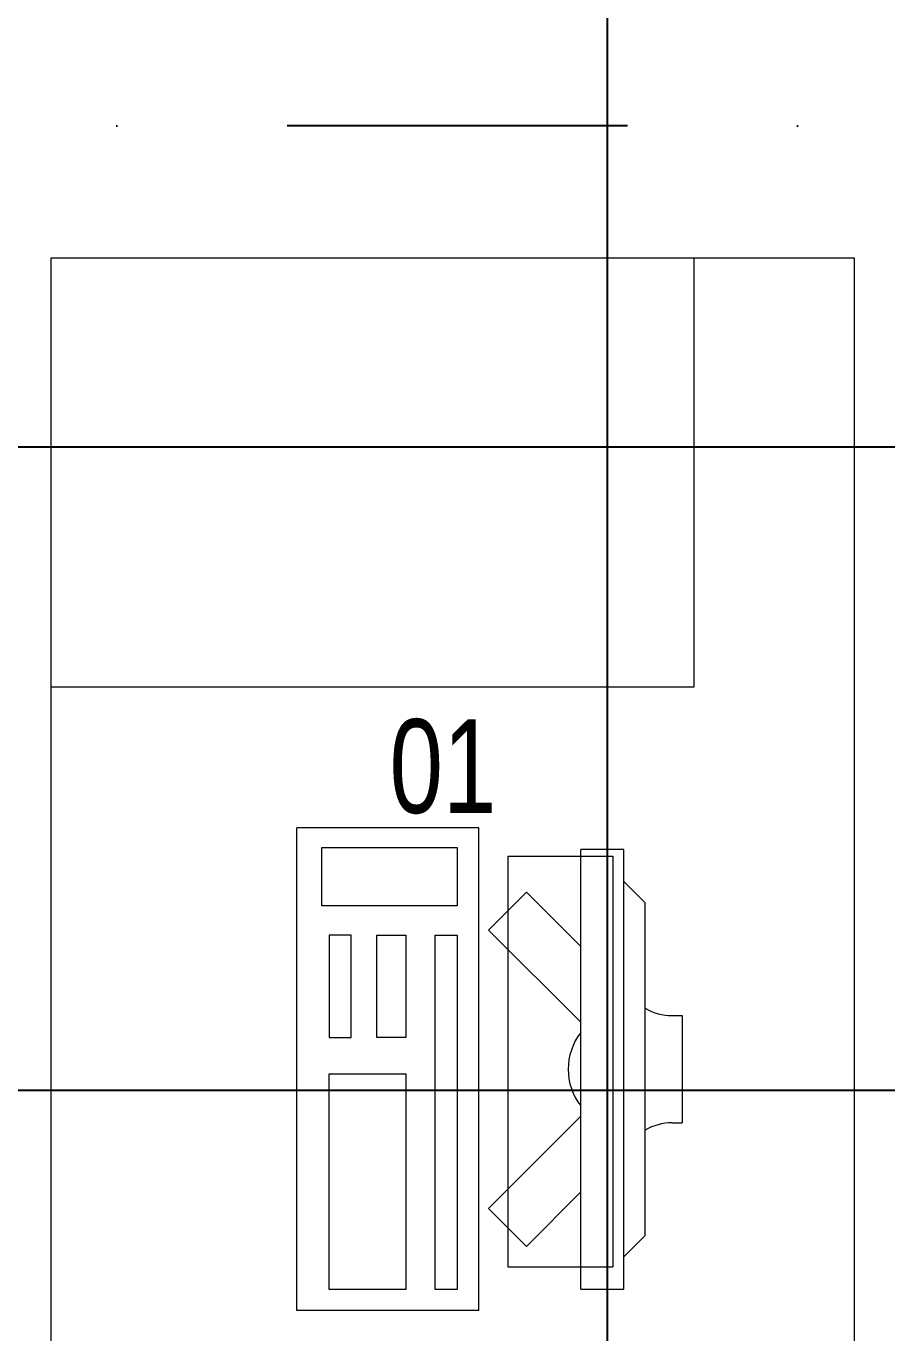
# Model space of a CAD drawing. Header units: inches. Extents: x -246178 to 57169, y -29325 to 19878.
# Drawn here: x 24657 to 25460, y -12826 to -11608 of the extents above; entities that cross this region are included whole.
import ezdxf

# ---------------------------------------------------------------- set-up
doc = ezdxf.new("R2010")
doc.units = ezdxf.units.IN
doc.header["$LTSCALE"] = 25
doc.header["$MEASUREMENT"] = 0
doc.linetypes.add('00-Ground Floor$0$HIDDEN', pattern=[9.525, 6.35, -3.175])
doc.linetypes.add('DASHDOT', pattern=[25.4, 12.7, -6.35, 0, -6.35])
doc.layers.get('0').update_dxf_attribs({"color": 8})
for name, color, linetype, lineweight in [('00-Ground Floor$0$72_EGR_EQP_TAG', 142, 'Continuous', 5), ('00-Ground Floor$0$LOADING', 253, 'Continuous', 5), ('E-LITE-CLNG-CNDT', 6, 'DASHDOT', 35), ('F-ALRM-CLNG-CNDT', 51, 'DASHDOT', 25)]:
    doc.layers.add(name, color=color, linetype=linetype, lineweight=lineweight)
doc.layers.add('00-Ground Floor$0$False Ceiling', color=251, linetype='Continuous')
doc.styles.add('00-Ground Floor$0$X3G_ENTITY_257CFD', font='swisscl.ttf', dxfattribs={"height": 200})

# ---------------------------------------------------------------- blocks, each defined once
blk = doc.blocks.new('00-Ground Floor$0$GF21043-P')
at = {"color": 0}
for p, q in [((0.8, 0.75), (-0.8, 0.75)), ((-0.8, 0.75), (-0.8, 0)), ((-0.8, 0), (0.8, 0))]:
    blk.add_line(p, q, dxfattribs=at)
at = {"color": 0, "linetype": '00-Ground Floor$0$HIDDEN'}
for p, q in [((-0.8, 0.6), (-0.4, 0.6)), ((-0.4, 0.6), (-0.4, 0))]:
    blk.add_line(p, q, dxfattribs=at)
blk = doc.blocks.new('00-Ground Floor$0$ITCWLS1-P')
at = {"layer": '00-Ground Floor$0$LOADING'}
for p, q in [((-0.17, 0.45), (-0.17, 0)), ((-0.17, 0.45), (0, 0.45)), ((0, 0.45), (0, 0)), ((-0.2651, 0.43, 0), (-0.3051, 0.43, 0)), ((-0.3051, 0.43, 0), (-0.3051, 0.02, 0)), ((-0.2651, 0.43, 0), (-0.2651, 0.02, 0)), ((-0.1496, 0.4305), (-0.1291, 0.4305)), ((-0.1291, 0.4305), (-0.1291, 0.4089)), ((-0.197, 0.4094), (-0.295, 0.4094)), ((-0.295, 0.0264), (-0.295, 0.4094)), ((-0.197, 0.0264), (-0.197, 0.4094)), ((-0.3251, 0.38, 0), (-0.3051, 0.4, 0)), ((-0.3251, 0.38, 0), (-0.3251, 0.07, 0)), ((-0.3503, 0.275), (-0.3596, 0.275)), ((-0.3596, 0.175), (-0.3596, 0.275)), ((-0.3503, 0.175), (-0.3596, 0.175)), ((-0.3251, 0.07, 0), (-0.3051, 0.05, 0)), ((-0.197, 0.0264), (-0.295, 0.0264)), ((-0.3051, 0.02, 0), (-0.2651, 0.02, 0)), ((-0.17, 0), (0, 0))]:
    blk.add_line(p, q, dxfattribs=at)
at = {"layer": '00-Ground Floor$0$LOADING', "extrusion": (2.48281e-10, 3.18408e-10, -1)}
for p, q in [((-0.2651, 0.3395), (-0.2144, 0.3902)), ((-0.1791, 0.3548), (-0.2144, 0.3902)), ((-0.2651, 0.2688), (-0.1791, 0.3548))]:
    blk.add_line(p, q, dxfattribs=at)
at = {"layer": '00-Ground Floor$0$LOADING', "extrusion": (2.48281e-10, -3.18408e-10, -1)}
for p, q in [((-0.2651, 0.1812), (-0.1791, 0.0952)), ((-0.2651, 0.1105), (-0.2144, 0.0598)), ((-0.1791, 0.0952), (-0.2144, 0.0598))]:
    blk.add_line(p, q, dxfattribs=at)
at = {"layer": '00-Ground Floor$0$LOADING'}
for points in [[(-0.1291, 0.4089), (-0.1291, 0.1), (-0.1496, 0.1), (-0.1496, 0.4305)], [(-0.1496, 0.1), (-0.1496, 0.1), (-0.1496, 0.1), (-0.1496, 0.1), (-0.1496, 0.1), (-0.1496, 0.1), (-0.1496, 0.1), (-0.1496, 0.1), (-0.1496, 0.1)], [(-0.1496, 0.1), (-0.1496, 0.1), (-0.1496, 0.1), (-0.1496, 0.1), (-0.1496, 0.1), (-0.1496, 0.1), (-0.1496, 0.1), (-0.1496, 0.1), (-0.1496, 0.1), (-0.1496, 0.1), (-0.1496, 0.1), (-0.1496, 0.1), (-0.1496, 0.1), (-0.1496, 0.1), (-0.1496, 0.1), (-0.1496, 0.1), (-0.1496, 0.1), (-0.1496, 0.1)], [(-0.1496, 0.1), (-0.1496, 0.1), (-0.1496, 0.1), (-0.1496, 0.1), (-0.1496, 0.1), (-0.1496, 0.1), (-0.1496, 0.1), (-0.1496, 0.1), (-0.1496, 0.1), (-0.1496, 0.1)], [(-0.1496, 0.1), (-0.1496, 0.1), (-0.1496, 0.1), (-0.1496, 0.1), (-0.1496, 0.1), (-0.1496, 0.1), (-0.1496, 0.1)], [(-0.1496, 0.1), (-0.1496, 0.1), (-0.1496, 0.1), (-0.1496, 0.1), (-0.1496, 0.1), (-0.1496, 0.1), (-0.1496, 0.1), (-0.1496, 0.1), (-0.1496, 0.1), (-0.1496, 0.1)], [(-0.1496, 0.1), (-0.1496, 0.1), (-0.1496, 0.1), (-0.1496, 0.1), (-0.1496, 0.1), (-0.1496, 0.1), (-0.1496, 0.1), (-0.1496, 0.1), (-0.1496, 0.1), (-0.1496, 0.1), (-0.1496, 0.1), (-0.1496, 0.1), (-0.1496, 0.1), (-0.1496, 0.1), (-0.1496, 0.1)], [(-0.1496, 0.1), (-0.1496, 0.1), (-0.1496, 0.1), (-0.1496, 0.1), (-0.1496, 0.1), (-0.1496, 0.1), (-0.1496, 0.1), (-0.1496, 0.1), (-0.1496, 0.1), (-0.1496, 0.1)], [(-0.1496, 0.1), (-0.1496, 0.1), (-0.1496, 0.1), (-0.1496, 0.1), (-0.1496, 0.1), (-0.1496, 0.1), (-0.1496, 0.1), (-0.1496, 0.1), (-0.1496, 0.1), (-0.1496, 0.1)], [(-0.1496, 0.1), (-0.1496, 0.1), (-0.1496, 0.1), (-0.1496, 0.1), (-0.1496, 0.1), (-0.1496, 0.1), (-0.1496, 0.1), (-0.1496, 0.1), (-0.1496, 0.1), (-0.1496, 0.1), (-0.1496, 0.1), (-0.1496, 0.1), (-0.1496, 0.1), (-0.1496, 0.1), (-0.1496, 0.1), (-0.1496, 0.1), (-0.1496, 0.1), (-0.1496, 0.1), (-0.1496, 0.1), (-0.1496, 0.1), (-0.1496, 0.1), (-0.1496, 0.1), (-0.1496, 0.1), (-0.1496, 0.1), (-0.1496, 0.1), (-0.1496, 0.1), (-0.1496, 0.1), (-0.1496, 0.1), (-0.1496, 0.1), (-0.1496, 0.1), (-0.1496, 0.1), (-0.1496, 0.1), (-0.1496, 0.1), (-0.1496, 0.1), (-0.1496, 0.1), (-0.1496, 0.1), (-0.1496, 0.1), (-0.1496, 0.1), (-0.1496, 0.1), (-0.1496, 0.1), (-0.1496, 0.1), (-0.1496, 0.1), (-0.1496, 0.1), (-0.1496, 0.1), (-0.1496, 0.1), (-0.1496, 0.1), (-0.1496, 0.1), (-0.1496, 0.1), (-0.1496, 0.1), (-0.1496, 0.1), (-0.1496, 0.1), (-0.1496, 0.1), (-0.1496, 0.1), (-0.1496, 0.1)], [(-0.1496, 0.1), (-0.1496, 0.1), (-0.1496, 0.1), (-0.1496, 0.1), (-0.1496, 0.1), (-0.1496, 0.1), (-0.1496, 0.1), (-0.1496, 0.1), (-0.1496, 0.1), (-0.1496, 0.1), (-0.1496, 0.1), (-0.1496, 0.1), (-0.1496, 0.1), (-0.1496, 0.1), (-0.1496, 0.1), (-0.1496, 0.1), (-0.1496, 0.1), (-0.1496, 0.1), (-0.1496, 0.1), (-0.1496, 0.1), (-0.1496, 0.1), (-0.1496, 0.1), (-0.1496, 0.1), (-0.1496, 0.1), (-0.1496, 0.1), (-0.1496, 0.1), (-0.1496, 0.1), (-0.1496, 0.1), (-0.1496, 0.1), (-0.1496, 0.1), (-0.1496, 0.1), (-0.1496, 0.1), (-0.1496, 0.1), (-0.1496, 0.1), (-0.1496, 0.1), (-0.1496, 0.1), (-0.1496, 0.1), (-0.1496, 0.1), (-0.1496, 0.1), (-0.1496, 0.1), (-0.1496, 0.1), (-0.1496, 0.1), (-0.1496, 0.1), (-0.1496, 0.1), (-0.1496, 0.1), (-0.1496, 0.1), (-0.1496, 0.1), (-0.1496, 0.1), (-0.1496, 0.1), (-0.1496, 0.1), (-0.1496, 0.1), (-0.1496, 0.1), (-0.1496, 0.1), (-0.1496, 0.1), (-0.1496, 0.1), (-0.1496, 0.1), (-0.1496, 0.1), (-0.1496, 0.1), (-0.1496, 0.1), (-0.1496, 0.1), (-0.1496, 0.1), (-0.1496, 0.1), (-0.1496, 0.1), (-0.1496, 0.1), (-0.1496, 0.1), (-0.1496, 0.1), (-0.1496, 0.1), (-0.1496, 0.1), (-0.1496, 0.1), (-0.1496, 0.1), (-0.1496, 0.1), (-0.1496, 0.1), (-0.1496, 0.1), (-0.1496, 0.1), (-0.1496, 0.1), (-0.1496, 0.1), (-0.1496, 0.1), (-0.1496, 0.1), (-0.1496, 0.1), (-0.1496, 0.1), (-0.1496, 0.1), (-0.1496, 0.1), (-0.1496, 0.1), (-0.1496, 0.1), (-0.1496, 0.1), (-0.1496, 0.1), (-0.1496, 0.1), (-0.1496, 0.1), (-0.1496, 0.1)], [(-0.1496, 0.1), (-0.1496, 0.1), (-0.1496, 0.1), (-0.1496, 0.1), (-0.1496, 0.1), (-0.1496, 0.1), (-0.1496, 0.1), (-0.1496, 0.1), (-0.1496, 0.1), (-0.1496, 0.1), (-0.1496, 0.1), (-0.1496, 0.1)], [(-0.1496, 0.1), (-0.1496, 0.1), (-0.1496, 0.1), (-0.1496, 0.1), (-0.1496, 0.1), (-0.1496, 0.1), (-0.1496, 0.1)], [(-0.1496, 0.1), (-0.1496, 0.1), (-0.1496, 0.1), (-0.1496, 0.1), (-0.1496, 0.1), (-0.1496, 0.1), (-0.1496, 0.1), (-0.1496, 0.1), (-0.1496, 0.1), (-0.1496, 0.1), (-0.1496, 0.1), (-0.1496, 0.1), (-0.1496, 0.1), (-0.1496, 0.1), (-0.1496, 0.1), (-0.1496, 0.1), (-0.1496, 0.1)], [(-0.1496, 0.1), (-0.1496, 0.1), (-0.1496, 0.1), (-0.1496, 0.1), (-0.1496, 0.1), (-0.1496, 0.1), (-0.1496, 0.1), (-0.1496, 0.1), (-0.1496, 0.1), (-0.1496, 0.1), (-0.1496, 0.1), (-0.1496, 0.1), (-0.1496, 0.1), (-0.1496, 0.1), (-0.1496, 0.1), (-0.1496, 0.1), (-0.1496, 0.1), (-0.1496, 0.1), (-0.1496, 0.1), (-0.1496, 0.1), (-0.1496, 0.1), (-0.1496, 0.1), (-0.1496, 0.1), (-0.1496, 0.1), (-0.1496, 0.1), (-0.1496, 0.1), (-0.1496, 0.1), (-0.1496, 0.1), (-0.1496, 0.1), (-0.1496, 0.1), (-0.1496, 0.1), (-0.1496, 0.1), (-0.1496, 0.1), (-0.1496, 0.1), (-0.1496, 0.1), (-0.1496, 0.1), (-0.1496, 0.1), (-0.1496, 0.1), (-0.1496, 0.1), (-0.1496, 0.1), (-0.1496, 0.1), (-0.1496, 0.1), (-0.1496, 0.1), (-0.1496, 0.1), (-0.1496, 0.1), (-0.1496, 0.1), (-0.1496, 0.1), (-0.1496, 0.1), (-0.1496, 0.1), (-0.1496, 0.1), (-0.1496, 0.1), (-0.1496, 0.1), (-0.1496, 0.1), (-0.1496, 0.1), (-0.1496, 0.1), (-0.1496, 0.1), (-0.1496, 0.1), (-0.1496, 0.1), (-0.1496, 0.1), (-0.1496, 0.1), (-0.1496, 0.1), (-0.1496, 0.1), (-0.1496, 0.1), (-0.1496, 0.1), (-0.1496, 0.1), (-0.1496, 0.1), (-0.1496, 0.1), (-0.1496, 0.1), (-0.1496, 0.1), (-0.1496, 0.1), (-0.1496, 0.1), (-0.1496, 0.1), (-0.1496, 0.1), (-0.1496, 0.1), (-0.1496, 0.1), (-0.1496, 0.1), (-0.1496, 0.1), (-0.1496, 0.1), (-0.1496, 0.1), (-0.1496, 0.1), (-0.1496, 0.1), (-0.1496, 0.1), (-0.1496, 0.1), (-0.1496, 0.1), (-0.1496, 0.1), (-0.1496, 0.1), (-0.1496, 0.1), (-0.1496, 0.1), (-0.1496, 0.1), (-0.1496, 0.1), (-0.1496, 0.1), (-0.1496, 0.1), (-0.1496, 0.1), (-0.1496, 0.1), (-0.1496, 0.1), (-0.1496, 0.1), (-0.1496, 0.1), (-0.1496, 0.1), (-0.1496, 0.1), (-0.1496, 0.1), (-0.1496, 0.1), (-0.1496, 0.1), (-0.1496, 0.1), (-0.1496, 0.1), (-0.1496, 0.1), (-0.1496, 0.1), (-0.1496, 0.1), (-0.1496, 0.1), (-0.1496, 0.1), (-0.1496, 0.1), (-0.1496, 0.1)], [(-0.1496, 0.1), (-0.1496, 0.1), (-0.1496, 0.1), (-0.1496, 0.1), (-0.1496, 0.1), (-0.1496, 0.1), (-0.1496, 0.1), (-0.1496, 0.1)]]:
    blk.add_lwpolyline(points, dxfattribs=at)
for points in [[(-0.1019, 0.4305), (-0.0304, 0.4305), (-0.0304, 0.2294), (-0.1019, 0.2294)], [(-0.1019, 0.1954), (-0.0747, 0.1954), (-0.0747, 0.1), (-0.1019, 0.1)], [(-0.0304, 0.1954), (-0.0508, 0.1954), (-0.0508, 0.1), (-0.0304, 0.1)], [(-0.1496, 0.1), (-0.1496, 0.1), (-0.1496, 0.1), (-0.1496, 0.1), (-0.1496, 0.1), (-0.1496, 0.1), (-0.1496, 0.1), (-0.1496, 0.1), (-0.1496, 0.1), (-0.1496, 0.1), (-0.1496, 0.1), (-0.1496, 0.1), (-0.1496, 0.1), (-0.1496, 0.1), (-0.1496, 0.1), (-0.1496, 0.1), (-0.1496, 0.1), (-0.1496, 0.1), (-0.1496, 0.1), (-0.1496, 0.1), (-0.1496, 0.1), (-0.1496, 0.1), (-0.1496, 0.1), (-0.1496, 0.1), (-0.1496, 0.1), (-0.1496, 0.1), (-0.1496, 0.1), (-0.1496, 0.1), (-0.1496, 0.1), (-0.1496, 0.1), (-0.1496, 0.1), (-0.1496, 0.1), (-0.1496, 0.1), (-0.1496, 0.1), (-0.1496, 0.1), (-0.1496, 0.1), (-0.1496, 0.1), (-0.1496, 0.1), (-0.1496, 0.1), (-0.1496, 0.1), (-0.1496, 0.1), (-0.1496, 0.1), (-0.1496, 0.1), (-0.1496, 0.1), (-0.1496, 0.1), (-0.1496, 0.1), (-0.1496, 0.1), (-0.1496, 0.1), (-0.1496, 0.1), (-0.1496, 0.1), (-0.1496, 0.1), (-0.1496, 0.1), (-0.1496, 0.1), (-0.1496, 0.1), (-0.1496, 0.1), (-0.1496, 0.1), (-0.1496, 0.1), (-0.1496, 0.1), (-0.1496, 0.1), (-0.1496, 0.1), (-0.1496, 0.1), (-0.1496, 0.1), (-0.1496, 0.1), (-0.1496, 0.1), (-0.1496, 0.1), (-0.1496, 0.1), (-0.1496, 0.1), (-0.1496, 0.1), (-0.1496, 0.1), (-0.1496, 0.1), (-0.1496, 0.1), (-0.1496, 0.1), (-0.1496, 0.1), (-0.1496, 0.1), (-0.1496, 0.1), (-0.1496, 0.1), (-0.1496, 0.1), (-0.1496, 0.1), (-0.1496, 0.1), (-0.1496, 0.1), (-0.1496, 0.1), (-0.1496, 0.1), (-0.1496, 0.1), (-0.1496, 0.1), (-0.1496, 0.1), (-0.1496, 0.1), (-0.1496, 0.1), (-0.1496, 0.1), (-0.1496, 0.1), (-0.1496, 0.1), (-0.1496, 0.1), (-0.1496, 0.1), (-0.1496, 0.1), (-0.1496, 0.1), (-0.1496, 0.1), (-0.1496, 0.1), (-0.1496, 0.1), (-0.1496, 0.1), (-0.1496, 0.1), (-0.1496, 0.1), (-0.1496, 0.1), (-0.1496, 0.1), (-0.1496, 0.1), (-0.1496, 0.1), (-0.1496, 0.1), (-0.1496, 0.1), (-0.1496, 0.1), (-0.1496, 0.1), (-0.1496, 0.1), (-0.1496, 0.1), (-0.1496, 0.1), (-0.1496, 0.1), (-0.1496, 0.1), (-0.1496, 0.1), (-0.1496, 0.1), (-0.1496, 0.1), (-0.1496, 0.1), (-0.1496, 0.1), (-0.1496, 0.1), (-0.1496, 0.1), (-0.1496, 0.1), (-0.1496, 0.1), (-0.1496, 0.1), (-0.1496, 0.1), (-0.1496, 0.1), (-0.1496, 0.1), (-0.1496, 0.1), (-0.1496, 0.1), (-0.1496, 0.1), (-0.1496, 0.1), (-0.1496, 0.1), (-0.1496, 0.1), (-0.1496, 0.1), (-0.1496, 0.1), (-0.1496, 0.1), (-0.1496, 0.1), (-0.1496, 0.1), (-0.1496, 0.1), (-0.1496, 0.1), (-0.1496, 0.1), (-0.1496, 0.1), (-0.1496, 0.1), (-0.1496, 0.1), (-0.1496, 0.1), (-0.1496, 0.1), (-0.1496, 0.1), (-0.1496, 0.1), (-0.1496, 0.1), (-0.1496, 0.1), (-0.1496, 0.1), (-0.1496, 0.1), (-0.1496, 0.1), (-0.1496, 0.1), (-0.1496, 0.1), (-0.1496, 0.1), (-0.1496, 0.1), (-0.1496, 0.1), (-0.1496, 0.1), (-0.1496, 0.1), (-0.1496, 0.1), (-0.1496, 0.1), (-0.1496, 0.1), (-0.1496, 0.1), (-0.1496, 0.1), (-0.1496, 0.1), (-0.1496, 0.1), (-0.1496, 0.1), (-0.1496, 0.1), (-0.1496, 0.1), (-0.1496, 0.1), (-0.1496, 0.1), (-0.1496, 0.1), (-0.1496, 0.1), (-0.1496, 0.1), (-0.1496, 0.1), (-0.1496, 0.1), (-0.1496, 0.1), (-0.1496, 0.1), (-0.1496, 0.1), (-0.1496, 0.1), (-0.1496, 0.1), (-0.1496, 0.1), (-0.1496, 0.1), (-0.1496, 0.1), (-0.1496, 0.1), (-0.1496, 0.1), (-0.1496, 0.1), (-0.1496, 0.1), (-0.1496, 0.1), (-0.1496, 0.1), (-0.1496, 0.1), (-0.1496, 0.1), (-0.1496, 0.1), (-0.1496, 0.1), (-0.1496, 0.1), (-0.1496, 0.1), (-0.1496, 0.1), (-0.1496, 0.1), (-0.1496, 0.1), (-0.1496, 0.1), (-0.1496, 0.1), (-0.1496, 0.1), (-0.1496, 0.1), (-0.1496, 0.1), (-0.1496, 0.1), (-0.1496, 0.1), (-0.1496, 0.1), (-0.1496, 0.1), (-0.1496, 0.1), (-0.1496, 0.1), (-0.1496, 0.1), (-0.1496, 0.1), (-0.1496, 0.1), (-0.1496, 0.1), (-0.1496, 0.1), (-0.1496, 0.1), (-0.1496, 0.1), (-0.1496, 0.1), (-0.1496, 0.1), (-0.1496, 0.1), (-0.1496, 0.1), (-0.1496, 0.1), (-0.1496, 0.1), (-0.1496, 0.1), (-0.1496, 0.1), (-0.1496, 0.1), (-0.1496, 0.1), (-0.1496, 0.1), (-0.1496, 0.1), (-0.1496, 0.1), (-0.1496, 0.1), (-0.1496, 0.1), (-0.1496, 0.1), (-0.1496, 0.1), (-0.1496, 0.1), (-0.1496, 0.1), (-0.1496, 0.1), (-0.1496, 0.1), (-0.1496, 0.1), (-0.1496, 0.1), (-0.1496, 0.1), (-0.1496, 0.1), (-0.1496, 0.1), (-0.1496, 0.1), (-0.1496, 0.1), (-0.1496, 0.1), (-0.1496, 0.1), (-0.1496, 0.1), (-0.1496, 0.1), (-0.1496, 0.1), (-0.1496, 0.1), (-0.1496, 0.1), (-0.1496, 0.1), (-0.1496, 0.1), (-0.1496, 0.1), (-0.1496, 0.1), (-0.1496, 0.1), (-0.1496, 0.1), (-0.1496, 0.1), (-0.1496, 0.1), (-0.1496, 0.1), (-0.1496, 0.1), (-0.1496, 0.1), (-0.1496, 0.1), (-0.1496, 0.1), (-0.1496, 0.1), (-0.1496, 0.1), (-0.1496, 0.1), (-0.1496, 0.1), (-0.1496, 0.1), (-0.1496, 0.1), (-0.1496, 0.1), (-0.1496, 0.1), (-0.1496, 0.1), (-0.1496, 0.1), (-0.1496, 0.1), (-0.1496, 0.1)], [(-0.1496, 0.1), (-0.1496, 0.1), (-0.1496, 0.1), (-0.1496, 0.1), (-0.1496, 0.1), (-0.1496, 0.1), (-0.1496, 0.1), (-0.1496, 0.1), (-0.1496, 0.1), (-0.1496, 0.1), (-0.1496, 0.1), (-0.1496, 0.1), (-0.1496, 0.1), (-0.1496, 0.1), (-0.1496, 0.1), (-0.1496, 0.1), (-0.1496, 0.1), (-0.1496, 0.1), (-0.1496, 0.1), (-0.1496, 0.1), (-0.1496, 0.1), (-0.1496, 0.1), (-0.1496, 0.1), (-0.1496, 0.1), (-0.1496, 0.1), (-0.1496, 0.1), (-0.1496, 0.1), (-0.1496, 0.1), (-0.1496, 0.1), (-0.1496, 0.1), (-0.1496, 0.1), (-0.1496, 0.1), (-0.1496, 0.1), (-0.1496, 0.1), (-0.1496, 0.1), (-0.1496, 0.1), (-0.1496, 0.1), (-0.1496, 0.1), (-0.1496, 0.1), (-0.1496, 0.1), (-0.1496, 0.1), (-0.1496, 0.1), (-0.1496, 0.1), (-0.1496, 0.1), (-0.1496, 0.1), (-0.1496, 0.1), (-0.1496, 0.1), (-0.1496, 0.1), (-0.1496, 0.1), (-0.1496, 0.1), (-0.1496, 0.1), (-0.1496, 0.1), (-0.1496, 0.1), (-0.1496, 0.1), (-0.1496, 0.1), (-0.1496, 0.1), (-0.1496, 0.1), (-0.1496, 0.1), (-0.1496, 0.1), (-0.1496, 0.1), (-0.1496, 0.1), (-0.1496, 0.1), (-0.1496, 0.1), (-0.1496, 0.1), (-0.1496, 0.1), (-0.1496, 0.1), (-0.1496, 0.1), (-0.1496, 0.1), (-0.1496, 0.1), (-0.1496, 0.1), (-0.1496, 0.1), (-0.1496, 0.1), (-0.1496, 0.1), (-0.1496, 0.1), (-0.1496, 0.1), (-0.1496, 0.1), (-0.1496, 0.1), (-0.1496, 0.1), (-0.1496, 0.1), (-0.1496, 0.1), (-0.1496, 0.1), (-0.1496, 0.1), (-0.1496, 0.1), (-0.1496, 0.1), (-0.1496, 0.1), (-0.1496, 0.1), (-0.1496, 0.1), (-0.1496, 0.1), (-0.1496, 0.1), (-0.1496, 0.1), (-0.1496, 0.1), (-0.1496, 0.1), (-0.1496, 0.1), (-0.1496, 0.1), (-0.1496, 0.1), (-0.1496, 0.1), (-0.1496, 0.1), (-0.1496, 0.1), (-0.1496, 0.1), (-0.1496, 0.1), (-0.1496, 0.1), (-0.1496, 0.1), (-0.1496, 0.1), (-0.1496, 0.1), (-0.1496, 0.1), (-0.1496, 0.1), (-0.1496, 0.1), (-0.1496, 0.1), (-0.1496, 0.1), (-0.1496, 0.1), (-0.1496, 0.1), (-0.1496, 0.1), (-0.1496, 0.1), (-0.1496, 0.1), (-0.1496, 0.1), (-0.1496, 0.1), (-0.1496, 0.1), (-0.1496, 0.1), (-0.1496, 0.1), (-0.1496, 0.1), (-0.1496, 0.1), (-0.1496, 0.1), (-0.1496, 0.1), (-0.1496, 0.1), (-0.1496, 0.1), (-0.1496, 0.1), (-0.1496, 0.1), (-0.1496, 0.1), (-0.1496, 0.1), (-0.1496, 0.1), (-0.1496, 0.1), (-0.1496, 0.1), (-0.1496, 0.1), (-0.1496, 0.1), (-0.1496, 0.1), (-0.1496, 0.1), (-0.1496, 0.1), (-0.1496, 0.1), (-0.1496, 0.1), (-0.1496, 0.1), (-0.1496, 0.1), (-0.1496, 0.1), (-0.1496, 0.1), (-0.1496, 0.1), (-0.1496, 0.1), (-0.1496, 0.1), (-0.1496, 0.1), (-0.1496, 0.1), (-0.1496, 0.1), (-0.1496, 0.1), (-0.1496, 0.1), (-0.1496, 0.1), (-0.1496, 0.1), (-0.1496, 0.1), (-0.1496, 0.1), (-0.1496, 0.1), (-0.1496, 0.1), (-0.1496, 0.1), (-0.1496, 0.1), (-0.1496, 0.1), (-0.1496, 0.1), (-0.1496, 0.1), (-0.1496, 0.1), (-0.1496, 0.1), (-0.1496, 0.1), (-0.1496, 0.1), (-0.1496, 0.1), (-0.1496, 0.1), (-0.1496, 0.1), (-0.1496, 0.1), (-0.1496, 0.1), (-0.1496, 0.1), (-0.1496, 0.1), (-0.1496, 0.1), (-0.1496, 0.1), (-0.1496, 0.1), (-0.1496, 0.1), (-0.1496, 0.1), (-0.1496, 0.1), (-0.1496, 0.1), (-0.1496, 0.1), (-0.1496, 0.1), (-0.1496, 0.1), (-0.1496, 0.1), (-0.1496, 0.1), (-0.1496, 0.1), (-0.1496, 0.1), (-0.1496, 0.1), (-0.1496, 0.1), (-0.1496, 0.1), (-0.1496, 0.1), (-0.1496, 0.1), (-0.1496, 0.1), (-0.1496, 0.1), (-0.1496, 0.1), (-0.1496, 0.1), (-0.1496, 0.1), (-0.1496, 0.1), (-0.1496, 0.1), (-0.1496, 0.1), (-0.1496, 0.1), (-0.1496, 0.1), (-0.1496, 0.1), (-0.1496, 0.1), (-0.1496, 0.1), (-0.1496, 0.1), (-0.1496, 0.1), (-0.1496, 0.1), (-0.1496, 0.1), (-0.1496, 0.1), (-0.1496, 0.1), (-0.1496, 0.1), (-0.1496, 0.1), (-0.1496, 0.1)], [(-0.1496, 0.1), (-0.1496, 0.1), (-0.1496, 0.1), (-0.1496, 0.1), (-0.1496, 0.1), (-0.1496, 0.1), (-0.1496, 0.1), (-0.1496, 0.1), (-0.1496, 0.1), (-0.1496, 0.1), (-0.1496, 0.1), (-0.1496, 0.1), (-0.1496, 0.1), (-0.1496, 0.1), (-0.1496, 0.1), (-0.1496, 0.1), (-0.1496, 0.1), (-0.1496, 0.1), (-0.1496, 0.1), (-0.1496, 0.1), (-0.1496, 0.1), (-0.1496, 0.1), (-0.1496, 0.1), (-0.1496, 0.1), (-0.1496, 0.1), (-0.1496, 0.1), (-0.1496, 0.1), (-0.1496, 0.1), (-0.1496, 0.1), (-0.1496, 0.1), (-0.1496, 0.1), (-0.1496, 0.1), (-0.1496, 0.1), (-0.1496, 0.1), (-0.1496, 0.1), (-0.1496, 0.1), (-0.1496, 0.1), (-0.1496, 0.1), (-0.1496, 0.1), (-0.1496, 0.1), (-0.1496, 0.1), (-0.1496, 0.1), (-0.1496, 0.1), (-0.1496, 0.1), (-0.1496, 0.1), (-0.1496, 0.1), (-0.1496, 0.1), (-0.1496, 0.1), (-0.1496, 0.1), (-0.1496, 0.1), (-0.1496, 0.1), (-0.1496, 0.1), (-0.1496, 0.1), (-0.1496, 0.1), (-0.1496, 0.1), (-0.1496, 0.1), (-0.1496, 0.1), (-0.1496, 0.1), (-0.1496, 0.1), (-0.1496, 0.1), (-0.1496, 0.1), (-0.1496, 0.1), (-0.1496, 0.1), (-0.1496, 0.1), (-0.1496, 0.1), (-0.1496, 0.1), (-0.1496, 0.1), (-0.1496, 0.1), (-0.1496, 0.1), (-0.1496, 0.1), (-0.1496, 0.1), (-0.1496, 0.1), (-0.1496, 0.1), (-0.1496, 0.1), (-0.1496, 0.1), (-0.1496, 0.1), (-0.1496, 0.1), (-0.1496, 0.1), (-0.1496, 0.1), (-0.1496, 0.1), (-0.1496, 0.1), (-0.1496, 0.1), (-0.1496, 0.1), (-0.1496, 0.1), (-0.1496, 0.1), (-0.1496, 0.1), (-0.1496, 0.1), (-0.1496, 0.1), (-0.1496, 0.1), (-0.1496, 0.1), (-0.1496, 0.1), (-0.1496, 0.1), (-0.1496, 0.1), (-0.1496, 0.1), (-0.1496, 0.1), (-0.1496, 0.1), (-0.1496, 0.1), (-0.1496, 0.1), (-0.1496, 0.1), (-0.1496, 0.1), (-0.1496, 0.1), (-0.1496, 0.1), (-0.1496, 0.1), (-0.1496, 0.1), (-0.1496, 0.1), (-0.1496, 0.1), (-0.1496, 0.1), (-0.1496, 0.1), (-0.1496, 0.1), (-0.1496, 0.1), (-0.1496, 0.1), (-0.1496, 0.1), (-0.1496, 0.1), (-0.1496, 0.1), (-0.1496, 0.1), (-0.1496, 0.1), (-0.1496, 0.1), (-0.1496, 0.1), (-0.1496, 0.1), (-0.1496, 0.1), (-0.1496, 0.1), (-0.1496, 0.1), (-0.1496, 0.1), (-0.1496, 0.1), (-0.1496, 0.1), (-0.1496, 0.1), (-0.1496, 0.1), (-0.1496, 0.1), (-0.1496, 0.1), (-0.1496, 0.1), (-0.1496, 0.1), (-0.1496, 0.1), (-0.1496, 0.1), (-0.1496, 0.1), (-0.1496, 0.1), (-0.1496, 0.1), (-0.1496, 0.1), (-0.1496, 0.1), (-0.1496, 0.1), (-0.1496, 0.1), (-0.1496, 0.1), (-0.1496, 0.1), (-0.1496, 0.1), (-0.1496, 0.1), (-0.1496, 0.1), (-0.1496, 0.1), (-0.1496, 0.1), (-0.1496, 0.1), (-0.1496, 0.1), (-0.1496, 0.1), (-0.1496, 0.1), (-0.1496, 0.1), (-0.1496, 0.1), (-0.1496, 0.1), (-0.1496, 0.1), (-0.1496, 0.1), (-0.1496, 0.1), (-0.1496, 0.1), (-0.1496, 0.1), (-0.1496, 0.1), (-0.1496, 0.1), (-0.1496, 0.1), (-0.1496, 0.1), (-0.1496, 0.1), (-0.1496, 0.1), (-0.1496, 0.1), (-0.1496, 0.1), (-0.1496, 0.1), (-0.1496, 0.1), (-0.1496, 0.1), (-0.1496, 0.1), (-0.1496, 0.1), (-0.1496, 0.1), (-0.1496, 0.1), (-0.1496, 0.1), (-0.1496, 0.1), (-0.1496, 0.1), (-0.1496, 0.1), (-0.1496, 0.1), (-0.1496, 0.1), (-0.1496, 0.1), (-0.1496, 0.1), (-0.1496, 0.1), (-0.1496, 0.1), (-0.1496, 0.1), (-0.1496, 0.1), (-0.1496, 0.1), (-0.1496, 0.1), (-0.1496, 0.1), (-0.1496, 0.1), (-0.1496, 0.1), (-0.1496, 0.1), (-0.1496, 0.1), (-0.1496, 0.1), (-0.1496, 0.1), (-0.1496, 0.1), (-0.1496, 0.1), (-0.1496, 0.1), (-0.1496, 0.1), (-0.1496, 0.1), (-0.1496, 0.1), (-0.1496, 0.1), (-0.1496, 0.1), (-0.1496, 0.1), (-0.1496, 0.1), (-0.1496, 0.1), (-0.1496, 0.1), (-0.1496, 0.1), (-0.1496, 0.1), (-0.1496, 0.1), (-0.1496, 0.1), (-0.1496, 0.1), (-0.1496, 0.1), (-0.1496, 0.1), (-0.1496, 0.1), (-0.1496, 0.1), (-0.1496, 0.1), (-0.1496, 0.1), (-0.1496, 0.1)], [(-0.1496, 0.0727), (-0.0236, 0.0727), (-0.0236, 0.0182), (-0.1496, 0.0182)]]:
    blk.add_lwpolyline(points, close=True, dxfattribs=at)
for centre, radius, start, end in [((-0.3503, 0.325), 0.05, 270, 300.3093), ((-0.3089, 0.225), 0.0556, 321.9431, 38.0569), ((-0.3503, 0.125), 0.05, 59.6907, 90)]:
    blk.add_arc(centre, radius, start, end, dxfattribs=at)
blk = doc.blocks.new('00-Ground Floor$0$A$Ce9e1c4c3')
at = {"layer": '00-Ground Floor$0$False Ceiling', "color": 254, "linetype": 'Continuous'}
for p, q in [((-74800, -13467.4), (-74800, -10057.4)), ((-76050.5, -12000), (-70550.5, -12000)), ((-76050.5, -12600), (-70550.5, -12600))]:
    blk.add_line(p, q, dxfattribs=at)
blk = doc.blocks.new('00-Ground Floor')
at = {"layer": '00-Ground Floor$0$False Ceiling', "color": 254}
blk.add_blockref('00-Ground Floor$0$A$Ce9e1c4c3', (100000, 0), dxfattribs=at)
at = {"layer": '00-Ground Floor$0$LOADING', "extrusion": (-2.34183e-18, 2.24019e-05, 1), "xscale": 1000, "yscale": 1000, "zscale": 1000, "rotation": 270}
blk.add_blockref('00-Ground Floor$0$GF21043-P', (24680.4, -12624.2, -0.3), dxfattribs=at)
at = {"layer": '00-Ground Floor$0$LOADING', "extrusion": (-8.01373e-06, -1.94017e-16, 1), "xscale": 1000.000000000007, "yscale": 1000.000000000007, "zscale": 1000.000000000007, "rotation": 180.0000000064647}
blk.add_blockref('00-Ground Floor$0$ITCWLS1-P', (24909.9, -12355.4, -0.2), dxfattribs=at)
at = {"layer": '00-Ground Floor$0$72_EGR_EQP_TAG', "insert": (25046.4, -12254, 0), "char_height": 87.47, "attachment_point": 2, "style": '00-Ground Floor$0$X3G_ENTITY_257CFD'}
blk.add_mtext('01', dxfattribs=at)

msp = doc.modelspace()

# ---------------------------------------------------------------- linework, layer by layer
at = {"layer": 'F-ALRM-CLNG-CNDT'}
msp.add_lwpolyline([(26488.6, -11700.7), (22112.8, -11700.7)], dxfattribs=at)

# ---------------------------------------------------------------- block references
at = {"layer": 'E-LITE-CLNG-CNDT'}
msp.add_blockref('00-Ground Floor', (0, 0), dxfattribs=at)

doc.saveas('drawing.dxf')
